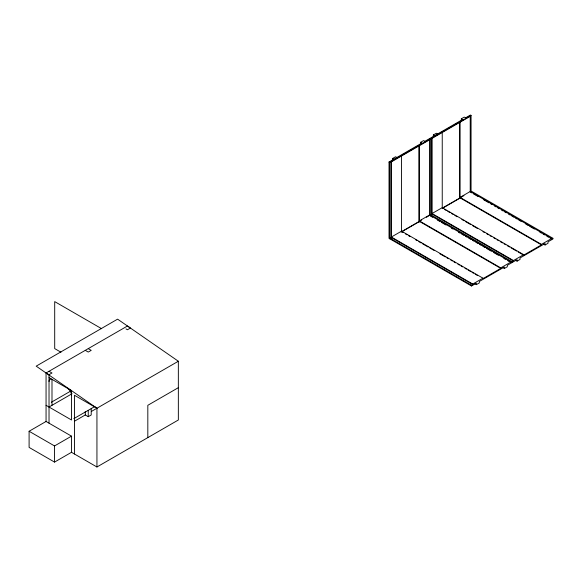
<?xml version="1.0" encoding="UTF-8"?>
<svg xmlns="http://www.w3.org/2000/svg" width="582" height="582" viewBox="0 0 582 582"><rect width="100%" height="100%" fill="white"/><g stroke="black" fill="none" stroke-linecap="round" stroke-linejoin="round"><path stroke-width="0.87" d="M543.493 244.091L545.058 244.993L548.026 243.276L548.026 241.806L552.9 238.998L552.9 238.264L551.627 238.998L551.627 238.504L470.22 191.507L460.049 197.378L541.456 244.382L541.456 244.869L523.647 255.149L523.647 254.661L442.24 207.665L432.062 213.536L513.47 260.54L513.47 261.027L510.923 262.497L510.923 262.002L429.516 215.005L419.346 220.884L500.753 267.88L500.753 268.367L482.944 278.654L482.944 278.16L401.536 231.163L391.359 237.034L472.766 284.038L472.766 284.525L391.344 237.514L390.086 238.264L390.086 238.998L471.493 285.995L476.367 283.179L476.367 284.649L474.803 283.747M392.632 160.276L392.632 158.457L395.6 156.747L396.873 157.482M420.611 144.118L420.611 142.299L423.58 140.589L425.493 141.688M433.335 136.777L433.335 134.959L436.304 133.242L437.577 133.976M461.315 120.62L461.315 118.801L464.283 117.091L466.197 118.19M432.062 214.023L429.516 215.493L429.516 139.855L391.359 161.883L391.359 238.264L389.664 238.751L389.023 238.38L389.023 162.007L421.885 143.034M424.853 141.324L462.588 119.536M465.556 117.826L470.431 115.01L471.071 115.374L471.071 191.747L470.431 191.383M389.023 162.007L389.664 162.378L471.071 115.374M431.64 214.518L431.64 138.138L432.062 138.385L470.22 116.356L470.22 191.995L471.784 192.897M96.939 466.99L96.939 408.244L36.186 366.151L117.593 319.154L178.347 361.24L178.347 419.993L96.939 466.99L71.499 452.301L71.499 436.151L46.058 421.463L46.058 372.989L127.465 325.993L130.433 328.052L127.465 329.761L125.981 328.903M46.058 372.989L49.026 374.706L51.994 372.989L49.026 371.28M51.34 402.257L70.626 391.126M49.026 407.022L72.052 393.723M71.499 452.301L54.541 462.093L29.1 447.413L29.1 431.255L46.058 421.463M73.849 418.64L94.982 406.432M391.359 237.529L390.086 238.264L471.493 285.26L472.766 284.525M401.107 155.765L401.536 156.012L401.536 231.651L421.688 220.011M426.388 217.304L428.738 215.944M463.963 195.61L442.24 208.152L442.24 132.514L441.811 132.267M401.107 232.138L418.916 221.858L419.346 222.106L419.346 145.726L418.916 145.485L418.916 221.858M442.589 208.196L459.62 198.36L460.049 198.608L460.049 122.227L459.62 121.987L459.62 198.36M74.481 421.208L85.278 414.973L88.246 416.69L91.214 414.973L91.214 408.688M91.33 411.481L178.347 361.24M29.1 431.255L54.541 445.943L71.499 436.151M178.347 387.677L147.821 405.305L147.821 437.62M472.766 284.038L482.944 278.16M500.753 267.88L510.923 262.002M513.47 260.54L523.647 254.661M541.456 244.382L551.627 238.504M476.367 284.649L479.335 282.932L479.335 281.47L504.354 267.022L504.354 268.491L502.79 267.589M504.354 268.491L507.322 266.782L507.322 265.312L517.071 259.681L517.071 261.151L515.507 260.241M517.071 261.151L520.039 259.434L520.039 257.964L545.058 243.523L545.058 244.993M469.798 116.109L470.22 116.356M461.315 118.801L463.228 119.907M433.335 134.959L435.241 136.057M429.727 138.509L430.367 138.872L430.367 215.253M429.094 139.607L429.516 139.855M420.611 142.299L422.525 143.405M552.9 238.264L471.493 191.26L471.493 191.995M473.355 193.806L478.048 196.512M483.526 199.677L489.011 202.842M490.575 203.744L492.139 204.646M494.489 206.006L496.053 206.908M497.617 207.81L499.181 208.72M501.531 210.073L503.095 210.975M504.659 211.877L506.231 212.786M508.573 214.14L510.145 215.042M511.709 215.944L514.059 217.304M515.623 218.206L517.187 219.108M518.751 220.018L521.101 221.371M525.801 224.085L528.143 225.438M529.707 226.34L534.407 229.053M539.885 232.218L541.449 233.12M543.021 234.022L544.585 234.924M546.934 236.285L548.499 237.187M550.063 238.089L551.627 238.998M392.632 158.457L394.538 159.563M460.049 197.873L541.456 244.869M391.359 161.883L390.937 161.643L390.937 238.016M444.583 209.505L446.154 210.415M447.718 211.317L450.068 212.67M451.632 213.572L453.196 214.482M454.76 215.384L457.11 216.737M461.81 219.45L464.152 220.804M465.716 221.713L470.416 224.419M472.766 225.78L477.458 228.486M482.944 231.651L484.508 232.553M486.858 233.913L488.422 234.815M489.986 235.717L491.55 236.619M493.9 237.98L495.464 238.882M497.028 239.784L498.592 240.693M500.164 241.595L502.506 242.949M504.077 243.851L505.642 244.76M507.206 245.662L509.556 247.015M511.12 247.917L516.598 251.082M518.162 251.991L522.862 254.698M513.47 261.027L432.048 214.016L430.789 214.758L512.196 261.762L512.196 262.497M430.302 215.944L432.652 217.304M437.344 220.018L439.694 221.371M441.258 222.273L445.958 224.987M451.436 228.151L453 229.053M458.478 232.218L460.049 233.12M461.613 234.022L463.956 235.383M465.527 236.285L467.091 237.187M468.656 238.089L471.005 239.449M472.569 240.351L474.134 241.254M475.698 242.156L478.048 243.516M479.612 244.418L481.183 245.32M482.747 246.222L485.097 247.583M486.661 248.485L491.353 251.198M493.703 252.552L498.403 255.265M503.881 258.43L505.445 259.332M507.795 260.685L509.359 261.594M419.346 221.371L500.753 268.367M401.536 231.651L403.1 232.553M405.45 233.913L407.014 234.815M408.579 235.717L410.143 236.619M415.621 239.784L417.192 240.693M418.756 241.595L421.106 242.949M422.67 243.851L428.148 247.015M429.712 247.917L434.412 250.631M439.89 253.796L445.368 256.96M446.932 257.862L448.496 258.764M450.846 260.125L452.41 261.027M453.982 261.929L455.546 262.831M457.896 264.192L459.46 265.094M461.024 265.996L462.588 266.898M464.938 268.258L466.502 269.16M468.066 270.063L470.416 271.423M471.98 272.325L473.544 273.227M475.116 274.129L477.458 275.49M101.646 328.706L54.701 301.607L54.701 348.603L60.957 352.219M88.246 348.633L91.214 350.349L88.246 352.059L85.278 350.349M49.026 377.645L71.499 390.617L71.499 419.993L46.058 405.305M96.939 408.244L74.467 395.265L74.467 454.018M471.493 285.26L471.493 285.995M432.062 138.385L432.062 214.758M391.344 237.514L391.344 238.249M389.664 162.378L389.664 238.751M88.246 410.405L88.246 416.69M85.278 411.387L85.278 414.973M54.541 445.943L54.541 462.093M51.994 379.275L51.994 405.305M49.026 374.706L49.026 423.172M67.476 388.296A5.689 3.288 60 0 1 71.499 395.265M49.026 381.501A4.729 2.728 60 0 1 52.373 379.573"/></g></svg>
